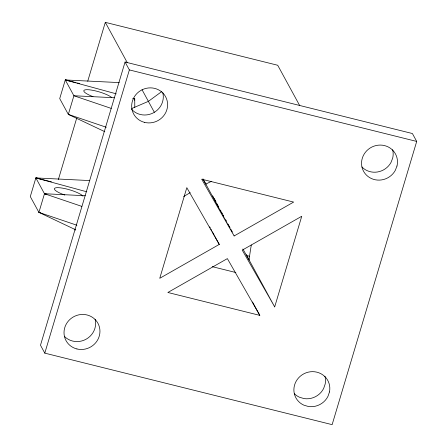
<?xml version="1.0" encoding="UTF-8"?>
<svg xmlns="http://www.w3.org/2000/svg" width="447" height="447" viewBox="0 0 447 447"><rect width="100%" height="100%" fill="white"/><g stroke="black" fill="none" stroke-linecap="round" stroke-linejoin="round"><path stroke-width="0.67" d="M251.315 245.023A68.592 14.142 -76 0 0 249.566 256.248L249.158 260.076L242.877 249.007M58.356 179.571L76.739 118.019M87.724 81.225L105.308 22.35L277.71 65.262L299.747 105.682M125.059 62.016L40.487 345.235L44.795 353.136L332.132 424.65L416.705 141.431L412.397 133.53L125.059 62.016L129.367 69.916L44.795 353.136M134.346 100.067L134.743 98.737L132.67 98.631M274.687 306.899L301.747 216.27L242.246 250.141L274.687 306.899L246.185 254.622M134.212 99.955L134.743 98.737L134.776 107.559M161.814 91.506L148.382 101.357L131.776 108.498M183.65 196.54L190.226 192.635M219.259 244.42L159.752 278.297L186.812 187.662L219.259 244.42L214.957 236.541M234.133 235.955L293.64 202.083L201.692 179.197L234.133 235.955L202.944 178.839M211.52 181.281L205.86 184.091L203.351 179.722M119.215 82.594L65.279 79.957L59.714 98.597L68.324 114.398L104.799 131.686M114.689 97.753L73.895 95.759L65.279 79.957L68.011 80.365M89.797 180.571L35.861 177.934L30.295 196.574L38.911 212.375L75.387 229.663M85.276 195.73L44.476 193.735L35.861 177.934L37.911 178.236M46.499 194.194L44.476 193.735L38.911 212.375L76.901 225.238M40.258 212.677L38.911 212.375L40.264 212.716M129.367 69.916L416.705 141.431M76.096 82.65L65.279 79.957L116.231 93.831M77.448 82.986L79.477 83.494M205.737 183.879L206.089 183.968M51.411 181.806L35.861 177.934L86.819 191.808M46.505 194.244L44.476 193.735L81.812 206.374M246.565 255.5L249.566 256.248M212.208 266.647L235.871 272.536M259.808 315.37L167.86 292.483L227.367 258.612L259.808 315.37L252.499 301.96M111.225 108.397L73.895 95.759L68.324 114.398L106.313 127.261M214.147 198.585L215.828 201.524M212.666 195.892L213.526 197.473M214.141 198.602L216.124 202.24M216.789 203.452L218.773 207.095M220.427 210.124L221.086 211.336M221.746 212.548L222.41 213.761M223.07 214.973L223.729 216.186M225.713 219.823L226.378 221.036M228.026 224.07L230.009 227.707M231.004 229.529L232.328 231.954M105.308 22.35L127.345 62.77M142.04 89.718L154.349 112.298M209.671 226.836L210.33 228.048M210.99 229.261L211.654 230.473M212.314 231.686L214.297 235.329M74.599 229.032L75.264 230.255M324.958 376.262A18.154 17.332 -28.6 0 1 325.17 384.051L323.656 388.437A18.154 17.332 -28.6 0 1 304.016 398.579L299.574 397.271A18.154 17.332 -28.6 0 1 294.243 393.55M95.144 319.281A18.154 17.332 -28.6 0 1 86.282 339.111A18.154 17.332 -28.6 0 1 64.664 336.636M162.803 92.708A18.154 17.332 -28.6 0 1 153.343 112.862A18.154 17.332 -28.6 0 1 131.435 109.113M392.617 149.695A18.154 17.332 -28.6 0 1 392.678 158.132L390.996 162.462A18.154 17.332 -28.6 0 1 361.897 166.971M64.781 195.054A15.131 3.241 16.6 0 1 58.903 187.701A15.131 3.241 16.6 0 1 83.03 196.205M92.998 96.641A15.131 3.241 16.6 0 1 87.863 89.702A15.131 3.241 16.6 0 1 111.638 97.44M329.478 391.952L327.964 396.338A18.154 17.332 -28.6 0 1 308.324 406.479L303.882 405.172A18.154 17.332 -28.6 0 1 295.115 383.437A18.154 17.332 -28.6 0 1 316.912 372.178A18.154 17.332 -28.6 0 1 329.478 391.952M396.986 166.033L395.304 170.363A18.154 17.332 -28.6 0 1 365.065 173.559A18.154 17.332 -28.6 0 1 375.938 145.571A18.154 17.332 -28.6 0 1 396.986 166.033M76.912 348.956A18.154 17.332 -28.6 0 0 99.452 327.182A18.154 17.332 -28.6 0 0 69.592 319.75A18.154 17.332 -28.6 0 0 76.912 348.956M144.571 122.383A18.154 17.332 -28.6 0 0 167.111 100.609A18.154 17.332 -28.6 0 0 137.251 93.177A18.154 17.332 -28.6 0 0 144.571 122.383"/></g></svg>
